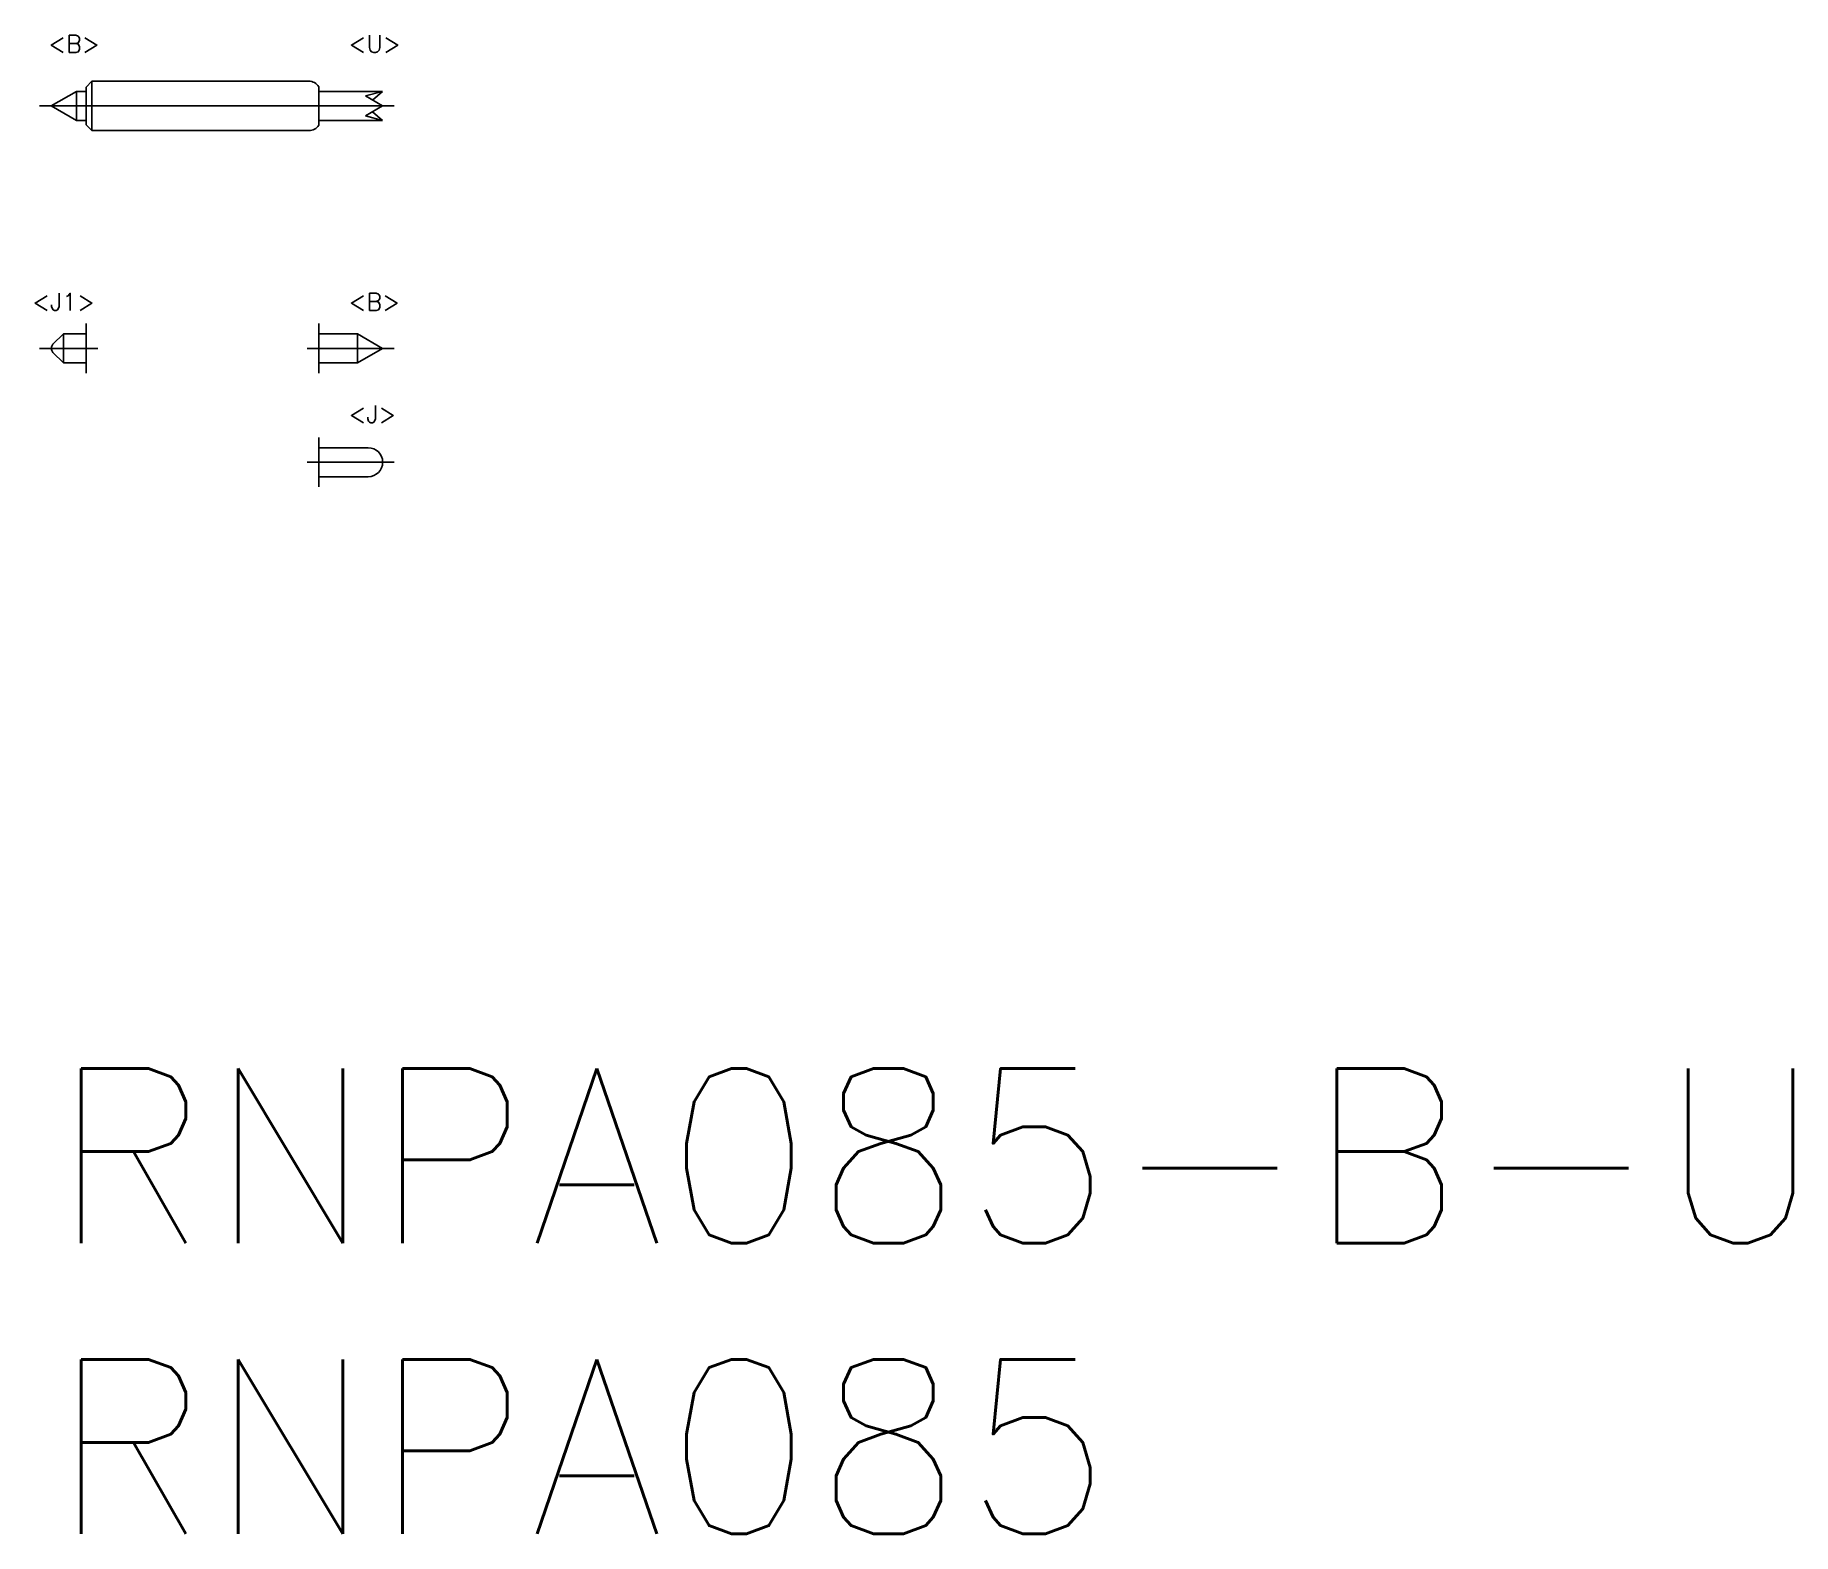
# Model space of a CAD drawing. Extents: x -0.3 to 30, y -8 to 17.8.
import ezdxf

# ---------------------------------------------------------------- set-up
doc = ezdxf.new("R2010")
doc.units = 0
doc.header["$LTSCALE"] = 0.5
doc.linetypes.add('CENTER', pattern=[50.8, 31.75, -6.35, 6.35, -6.35])
for name, color, linetype in [('MSM_CENTER', 1, 'CENTER'), ('MSM_CONTINUOUS', 7, 'CONTINUOUS'), ('MSM_PART_NUMBER', 7, 'CONTINUOUS')]:
    doc.layers.add(name, color=color, linetype=linetype)
doc.styles.get("Standard").update_dxf_attribs({"font": 'txt.shx', "height": 0.3, "bigfont": 'bigfont.shx'})

# ---------------------------------------------------------------- blocks, each defined once
blk = doc.blocks.new('*U13')
at = {"layer": 'MSM_PART_NUMBER'}
blk.add_text('RNPA085-B-U', height=3, dxfattribs=at).set_placement((0, -3))
blk = doc.blocks.new('*U14')
at = {"layer": 'MSM_PART_NUMBER'}
blk.add_text('RNPA085', height=3, dxfattribs=at).set_placement((0, -8))
blk = doc.blocks.new('*U16')
at = {"layer": 'MSM_PART_NUMBER'}
blk.add_text('<J1>', height=0.3, dxfattribs=at).set_placement((-0.329, 13.032))
blk = doc.blocks.new('*U17')
at = {"layer": 'MSM_PART_NUMBER'}
blk.add_text('<B>', height=0.3, dxfattribs=at).set_placement((5.112, 13.032))
blk = doc.blocks.new('*U18')
at = {"layer": 'MSM_PART_NUMBER'}
blk.add_text('<J>', height=0.3, dxfattribs=at).set_placement((5.112, 11.1))
blk = doc.blocks.new('*U19')
at = {"layer": 'MSM_PART_NUMBER'}
blk.add_text('<B>', height=0.3, dxfattribs=at).set_placement((-0.052, 17.468))
blk = doc.blocks.new('*U20')
at = {"layer": 'MSM_PART_NUMBER'}
blk.add_text('<U>', height=0.3, dxfattribs=at).set_placement((5.112, 17.468))

msp = doc.modelspace()

# ---------------------------------------------------------------- linework, layer by layer
at = {"layer": 'MSM_CENTER'}
for p, q in [((5.9, 16.552), (-0.2, 16.552)), ((-0.2, 12.383), (0.8, 12.383)), ((4.4, 12.383), (5.9, 12.383)), ((4.4, 10.425), (5.9, 10.425))]:
    msp.add_line(p, q, dxfattribs=at)
at = {"layer": 'MSM_CONTINUOUS'}
for p, q in [((0.7, 16.977), (0.6, 16.877)), ((4.43, 16.977), (0.7, 16.977)), ((0.7, 16.977), (0.7, 16.127)), ((0, 16.552), (0.433, 16.802)), ((0.6, 16.802), (0.433, 16.802)), ((0.433, 16.802), (0.433, 16.302)), ((0.6, 16.877), (0.6, 16.227)), ((4.6, 16.882), (4.6, 16.222)), ((5.7, 16.802), (4.6, 16.802)), ((5.7, 16.802), (5.404, 16.723)), ((5.7, 16.552), (5.404, 16.723)), ((5.7, 16.802), (5.524, 16.653)), ((0, 16.552), (0.433, 16.302)), ((5.7, 16.552), (5.404, 16.381)), ((5.7, 16.302), (5.404, 16.381)), ((5.7, 16.302), (5.524, 16.45)), ((0.6, 16.302), (0.433, 16.302)), ((0.6, 16.227), (0.7, 16.127)), ((4.43, 16.127), (0.7, 16.127)), ((5.7, 16.302), (4.6, 16.302)), ((0.6, 12.808), (0.6, 11.958)), ((4.6, 12.808), (4.6, 11.958)), ((0.029, 12.454), (0.209, 12.633)), ((0.209, 12.633), (0.6, 12.633)), ((0.209, 12.633), (0.209, 12.133)), ((4.6, 12.633), (5.267, 12.633)), ((5.7, 12.383), (5.267, 12.633)), ((5.267, 12.633), (5.267, 12.133)), ((0.029, 12.312), (0.209, 12.133)), ((0.209, 12.133), (0.6, 12.133)), ((4.6, 12.133), (5.267, 12.133)), ((5.7, 12.383), (5.267, 12.133)), ((4.6, 10.85), (4.6, 10)), ((4.6, 10.675), (5.45, 10.675)), ((4.6, 10.175), (5.45, 10.175))]:
    msp.add_line(p, q, dxfattribs=at)
for centre, radius, start, end in [((4.43, 16.777), 0.2, 31.7883, 90), ((4.43, 16.327), 0.2, 270, 328.2117), ((0.1, 12.383), 0.1, 135, 225), ((5.45, 10.425), 0.25, 270, 90)]:
    msp.add_arc(centre, radius, start, end, dxfattribs=at)

# ---------------------------------------------------------------- block references
for name in ['*U19', '*U20', '*U16', '*U17', '*U18', '*U13', '*U14']:
    msp.add_blockref(name, (0, 0), dxfattribs=at)

doc.saveas('drawing.dxf')
